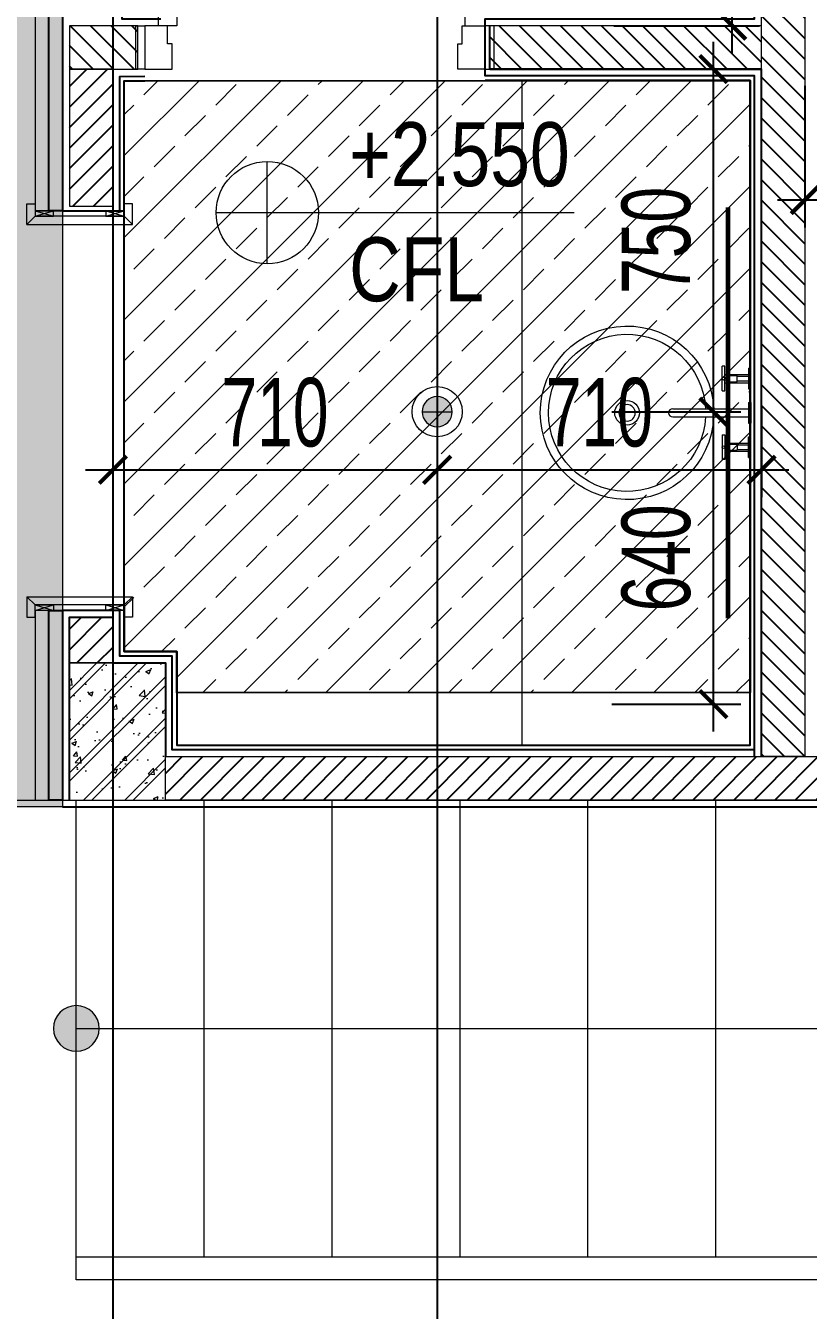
# Model space of a CAD drawing. Header units: millimetres. Extents: x -343543 to 400519, y -115663 to 104219.
# Drawn here: x -237160 to -235447, y 4883 to 7695 of the extents above; entities that cross this region are included whole.
import ezdxf
from ezdxf.enums import TextEntityAlignment as Align
from ezdxf.xclip import XClip

# ---------------------------------------------------------------- set-up
doc = ezdxf.new("R2010")
doc.units = ezdxf.units.MM
doc.header["$XCLIPFRAME"] = 0
for name, pattern in [("$0$02'TUONG Xay$0$HIDDEN", [0.375, 0.25, -0.125]), ('XREF MAT BANG TUONG XAY$0$01.Xref _MB T1$0$HIDDEN', [9.524999999999999, 6.35, -3.175]), ('XREF MAT BANG TUONG XAY$0$CENTER', [50.800000000000004, 31.75, -6.35, 6.35, -6.35])]:
    doc.linetypes.add(name, pattern=pattern)
doc.layers.get('0').update_dxf_attribs({"color": 231, "lineweight": 0})
doc.layers.get('DefPoints').update_dxf_attribs({"color": 191})
for name, color, linetype, lineweight in [('A-CLNG', 157, 'Continuous', 25), ('A-FLOR-PRTN', 161, 'Continuous', 9), ('A-OPEN', 20, 'Continuous', 9), ('A-PATT', 252, 'Continuous', 9), ('A-SYMBOLS', 10, 'Continuous', 13), ('fix lighting', 2, 'Continuous', 5), ('SME-E-LTG-DIM', 55, 'Continuous', 18), ('XREF MAT BANG TUONG XAY$0$$0$A-WALL-INT', 8, 'Continuous', 9), ('XREF MAT BANG TUONG XAY$0$01.Xref _MB T1$0$A-DOOR', 8, 'Continuous', 9), ('XREF MAT BANG TUONG XAY$0$01.Xref _MB T1$0$A-FNSH', 8, 'Continuous', 9), ('XREF MAT BANG TUONG XAY$0$01.Xref _MB T1$0$A-FURN', 8, 'Continuous', 5), ('XREF MAT BANG TUONG XAY$0$01.Xref _MB T1$0$A-HIDD-LO', 8, 'XREF MAT BANG TUONG XAY$0$01.Xref _MB T1$0$HIDDEN', 9), ('XREF MAT BANG TUONG XAY$0$01.Xref _MB T1$0$A-LITE', 8, 'Continuous', 9), ('XREF MAT BANG TUONG XAY$0$01.Xref _MB T1$0$A-PATT', 8, 'Continuous', 9), ('XREF MAT BANG TUONG XAY$0$A-GRID', 8, 'XREF MAT BANG TUONG XAY$0$CENTER', 15), ('XREF MAT BANG TUONG XAY$0$A-WALL-INT', 8, 'Continuous', 9), ('XREF MAT BANG TUONG XAY$0$xref_IKIGAI_Cot$0$A-FNSH', 8, 'Continuous', 9), ('XREF MAT BANG TUONG XAY$0$xref_IKIGAI_Cot$0$A-PATT', 8, 'Continuous', 5)]:
    doc.layers.add(name, color=color, linetype=linetype, lineweight=lineweight)
doc.layers.add('fix lightting red', color=1, linetype='Continuous', lineweight=5, true_color=0xff0000)
for name, color, linetype in [('XREF MAT BANG TUONG XAY$0$A-FNSH', 8, 'Continuous'), ('XREF MAT BANG TUONG XAY$0$A-FURN', 8, 'Continuous'), ('XREF MAT BANG TUONG XAY$0$A-PATT', 8, 'Continuous')]:
    doc.layers.add(name, color=color, linetype=linetype)
doc.styles.add('SM-DIMTEXT', font='SME.shx', dxfattribs={"width": 0.7})
doc.styles.add('VTK _ Arial_2.5 mm', font='arial.ttf', dxfattribs={"width": 0.8, "height": 2.5})
doc.dimstyles.new('SDIM-100', dxfattribs={"dimscale": 100, "dimtxt": 2, "dimasz": 0.6, "dimexe": 0.6, "dimexo": 0.2, "dimgap": 0.5, "dimtad": 1, "dimdec": 0, "dimzin": 12, "dimtxsty": 'SM-DIMTEXT', "dimblk": 'ARCHTICK', "dimblk1": 'ARCHTICK', "dimblk2": 'ARCHTICK', "dimcen": 0.12, "dimdle": 0.6, "dimclrd": 7, "dimclre": 8, "dimadec": 0, "dimazin": 3, "dimtfac": 2, "dimtix": 1, "dimtmove": 1, "dimatfit": 3, "dimfxl": 1, "dimtzin": 0, "dimarcsym": 1})

# ---------------------------------------------------------------- blocks, each defined once
blk = doc.blocks.new('*U213')
at = {"layer": 'XREF MAT BANG TUONG XAY$0$A-PATT'}
h = blk.add_hatch(dxfattribs=at)
h.set_pattern_fill('ANSI31', color=8, scale=10)
h.set_pattern_definition([(45, (39151.79951596089, -11178.56439682681), (-22.45064030267288, 22.45064030267288), [])])
h.paths.add_polyline_path([(-38.69831128977239, 47.5), (3666.311566718832, 47.5), (3666.311566718832, -47.5), (-38.69831128977239, -47.5)])
at = {"layer": 'XREF MAT BANG TUONG XAY$0$A-WALL-INT', "color": 8}
blk.add_lwpolyline([(-38.69831128977239, 47.5), (3666.311566718832, 47.5), (3666.311566718832, -47.5), (-38.69831128977239, -47.5)], close=True, dxfattribs=at)
blk = doc.blocks.new('*U215')
at = {"layer": 'XREF MAT BANG TUONG XAY$0$A-PATT'}
h = blk.add_hatch(dxfattribs=at)
h.set_pattern_fill('ANSI31', color=8, scale=10)
h.set_pattern_definition([(45, (39556.78963795229, -11178.56439682681), (-22.45064030267288, 22.45064030267288), [])])
h.paths.add_polyline_path([(-38.69831128977239, 47.5), (4071.301688710229, 47.50000000000182), (4071.301688710229, -47.49999999999818), (-38.69831128977239, -47.5)])
at = {"layer": 'XREF MAT BANG TUONG XAY$0$A-WALL-INT', "color": 8}
blk.add_lwpolyline([(-38.69831128977239, 47.5), (4071.301688710229, 47.50000000000182), (4071.301688710229, -47.49999999999818), (-38.69831128977239, -47.5)], close=True, dxfattribs=at)
blk = doc.blocks.new('XREF MAT BANG TUONG XAY$0$00.xref_IKIGAI_Truc')
at = {"layer": 'XREF MAT BANG TUONG XAY$0$A-GRID', "color": 8, "ltscale": 20}
blk.add_lwpolyline([(-2907.525181142613, 6000), (42750.0013740146, 6000)], dxfattribs=at)
blk = doc.blocks.new('XREF MAT BANG TUONG XAY$0$01.Xref _MB T1$0$TB T1')
at = {"layer": 'XREF MAT BANG TUONG XAY$0$01.Xref _MB T1$0$A-PATT'}
h = blk.add_hatch(color=8, dxfattribs=at)
h.dxf.hatch_style = 1
edge = h.paths.add_edge_path()
edge.add_arc((-14.9903386402475, -500.0010975577952), 50, 0, 360)
at = {"layer": 'XREF MAT BANG TUONG XAY$0$01.Xref _MB T1$0$A-FURN', "color": 8}
for points in [[(-14.9903386402475, -1000.001097557795), (-14.9903386402475, -0.001097557795219473), (-4214.990338640248, -0.001097557795219473)], [(-1414.990338640248, -1000.001097557795), (-1414.990338640248, -0.001097557795219473)], [(-1134.990338640248, -1000.001097557795), (-1134.990338640248, -0.001097557795219473)], [(-854.9903386402475, -1000.001097557795), (-854.9903386402475, -0.001097557795219473)], [(-574.9903386402475, -1000.001097557795), (-574.9903386402475, -0.001097557795219473)], [(-294.9903386402475, -1000.001097557795), (-294.9903386402475, -0.001097557795219473)], [(-1666.990332881145, -1050.001107841907), (-14.9903386402475, -1050.00110753552), (-14.9903386402475, -1000.001097557795), (-1694.990338640248, -1000.001097881332)]]:
    blk.add_lwpolyline(points, dxfattribs=at)
at = {"layer": 'XREF MAT BANG TUONG XAY$0$01.Xref _MB T1$0$A-LITE', "color": 8, "ltscale": 20}
blk.add_lwpolyline([(-14.9903386402475, -500.0010975577952), (-1974.990338640248, -500.0010975577952)], dxfattribs=at)
at = {"layer": 'XREF MAT BANG TUONG XAY$0$01.Xref _MB T1$0$A-PATT', "color": 8, "ltscale": 500}
blk.add_circle((-14.9903386402475, -500.0010975577952), 50, dxfattribs=at)
blk = doc.blocks.new('XREF MAT BANG TUONG XAY$0$xref_IKIGAI_Cot')
at = {"layer": 'XREF MAT BANG TUONG XAY$0$xref_IKIGAI_Cot$0$A-PATT'}
h = blk.add_hatch(dxfattribs=at)
h.set_pattern_fill('BT-01', color=8, scale=15, pattern_type=2)
h.set_pattern_definition([(49.99999999999999, (25780.00130323332, 6080.000554154395), (107.589027390113, -9.412820247389266), [11.25, -123.75]), (355, (25780.00130323332, 6080.000554154395), (-20.81270004195, 112.8288200550018), [9, -99]), (100.4514, (25788.96705523332, 6079.216153154394), (86.77640725710323, 103.415931309143), [9.5610285, -105.1713168]), (46.18420000000001, (25780.00130323332, 6110.000554154395), (160.0861572938467, -24.82785214935271), [16.875, -185.625]), (96.6356, (25793.34181498332, 6107.931558104395), (140.1994058323055, 146.1176806350663), [14.3415432, -157.75695]), (351.1842, (25780.00130323332, 6110.000554154395), (140.1992917700441, 146.1177901387987), [13.5, -148.5]), (21, (25795.00130323332, 6102.500554154395), (89.53605781776925, -60.39283359980082), [11.25, -123.75]), (326.0000000000001, (25795.00130323332, 6102.500554154395), (36.49729978823726, 108.772506757028), [9, -99]), (71.4514, (25802.46263818332, 6097.467813254395), (126.0333942872235, 48.37957450649286), [9.5610285, -105.1713168]), (37.50000000000001, (25780.00130323332, 6080.000554154395), (1.8239782975936, 49.93407807469672), [0, -97.8, 0, -100.5, 0, -99.375]), (7.499999999999999, (25780.00130323332, 6080.000554154395), (39.46043061632229, 59.16175678235403), [0, -57.3, 0, -95.55, 0, -37.875]), (327.5, (25746.55130323332, 6080.000554154395), (80.07336542586135, -3.383230760156963), [0, -37.5, 0, -117, 0, -155.25]), (317.5, (25731.55130323332, 6080.000554154395), (87.47792540135794, 15.01574734984766), [0, -48.75, 0, -77.69999999999999, 0, -110.25]), (45, (25780.00130323332, 6080.000554154395), (-45.07805730064241, 45.07805730064241), []), (45, (25780.00130323332, 6098.375554154395), (-45.07805730064241, 45.07805730064241), [])])
h.paths.add_polyline_path([(25790.00130323332, 6000.000554154394), (26000.00130323332, 6000.000554154395), (26000.00130323332, 6300.000554154394), (25790.00130323332, 6300.000554154394)])
at = {"layer": 'XREF MAT BANG TUONG XAY$0$A-GRID', "color": 8, "ltscale": 20}
blk.add_lwpolyline([(-2907.525181142613, 6000), (42750.0013740146, 6000)], dxfattribs=at)
at = {"layer": 'XREF MAT BANG TUONG XAY$0$xref_IKIGAI_Cot$0$A-FNSH', "color": 8}
blk.add_lwpolyline([(25790.00130323332, 6000.000554154394), (26000.00130323332, 6000.000554154395), (26000.00130323332, 6300.000554154394), (25790.00130323332, 6300.000554154394)], close=True, dxfattribs=at)
blk = doc.blocks.new('*U273')
at = {"layer": 'XREF MAT BANG TUONG XAY$0$A-PATT'}
h = blk.add_hatch(dxfattribs=at)
h.set_pattern_fill('ANSI31', color=8, scale=10)
h.set_pattern_definition([(45, (35546.78963795229, -11178.56439682681), (-22.45064030267288, 22.45064030267288), [])])
h.paths.add_polyline_path([(-38.69831128977239, 47.5), (61.30168871022761, 47.50000000000364), (61.30168871022761, -47.49999999999636), (-38.69831128977239, -47.5)])
at = {"layer": 'XREF MAT BANG TUONG XAY$0$A-WALL-INT', "color": 8}
blk.add_lwpolyline([(-38.69831128977239, 47.5), (61.30168871022761, 47.50000000000364), (61.30168871022761, -47.49999999999636), (-38.69831128977239, -47.5)], close=True, dxfattribs=at)
blk = doc.blocks.new('*U284')
at = {"layer": 'XREF MAT BANG TUONG XAY$0$A-PATT'}
h = blk.add_hatch(dxfattribs=at)
h.set_pattern_fill('ANSI31', color=8, scale=10)
h.set_pattern_definition([(45, (35596.78963795229, -11178.56439682681), (-22.45064030267288, 22.45064030267288), [])])
h.paths.add_polyline_path([(-38.69831128977239, 47.5), (111.3016887102276, 47.50000000000364), (111.3016887102276, -47.49999999999636), (-38.69831128977239, -47.5)])
at = {"layer": 'XREF MAT BANG TUONG XAY$0$A-WALL-INT', "color": 8}
blk.add_lwpolyline([(-38.69831128977239, 47.5), (111.3016887102276, 47.50000000000364), (111.3016887102276, -47.49999999999636), (-38.69831128977239, -47.5)], close=True, dxfattribs=at)
blk = doc.blocks.new('*U266')
at = {"layer": 'XREF MAT BANG TUONG XAY$0$A-PATT'}
h = blk.add_hatch(dxfattribs=at)
h.set_pattern_fill('ANSI31', color=8, scale=10)
h.set_pattern_definition([(45, (36041.78942562749, -11178.56439682681), (-22.45064030267288, 22.45064030267288), [])])
h.paths.add_polyline_path([(-38.69831128977239, 47.5), (556.3014763854262, 47.50000000000364), (556.3014763854262, -47.49999999999636), (-38.69831128977239, -47.5)])
at = {"layer": 'XREF MAT BANG TUONG XAY$0$A-WALL-INT', "color": 8}
blk.add_lwpolyline([(-38.69831128977239, 47.5), (556.3014763854262, 47.50000000000364), (556.3014763854262, -47.49999999999636), (-38.69831128977239, -47.5)], close=True, dxfattribs=at)
blk = doc.blocks.new('*U267')
at = {"color": 8}
blk.add_line((70.00000000000045, 99.99999999999963), (70.00000000000531, 545.0000735836946), dxfattribs=at)
for points in [[(50, -2.423323916802841e-13), (50.000000000006, 645.0000735836946), (90.000000000006, 645.0000735836946), (90, -4.333561340814704e-13)], [(50.00000000000045, 99.99999999999973), (90.00000000000045, 99.99999999999959), (90.00000000000531, 545.0000735836946), (50.00000000000531, 545.0000735836946)], [(19.99999999999955, -94.99998551682388), (79.99999999999932, -94.99998551682414), (79.99999999999977, -40.00000000000042), (69.99999999999977, -40.00000000000036), (70, -3.591605449536798e-13), (20, -1.026172985581946e-13)], [(765.0000735836945, -94.99998551682991), (705.0000735836945, -94.99998551682962), (705.0000735836948, -40.00000000000576), (715.0000735836948, -40.00000000000581), (715.000073583695, -5.85290657325825e-12), (765.000073583695, -6.081028110223332e-12)]]:
    blk.add_lwpolyline(points, close=True, dxfattribs=at)
at = {"layer": 'XREF MAT BANG TUONG XAY$0$01.Xref _MB T1$0$A-FNSH', "color": 8}
for points in [[(19.99999999999955, -94.99998551682388), (-4.547473508864641e-13, -94.99998551682377), (0, 0), (20, -1.026172985581946e-13)], [(765.0000735836945, -94.99998551682991), (785.0000735836945, -94.99998551682995), (785.000073583695, -6.155223699351123e-12), (765.000073583695, -6.081028110223332e-12)]]:
    blk.add_lwpolyline(points, close=True, dxfattribs=at)
at = {"layer": 'XREF MAT BANG TUONG XAY$0$01.Xref _MB T1$0$A-HIDD-LO', "color": 8, "ltscale": 0.3}
blk.add_arc((38.62500183959248, -1.770054965342145e-13), 682.9167341183875, 359.9999999999996, 90, dxfattribs=at)
blk = doc.blocks.new('XREF MAT BANG TUONG XAY$0$01.Xref _MB T1$0$YLD.Studio-01-146')
at = {"color": 8}
for p, q in [((-56.70000002346205, 101.9999999552892), (-63.00000002606976, 101.9999999552892)), ((-63.00000002606976, 48.00000004469621), (-63.00000002606976, 101.9999999552892)), ((-56.70000002346205, 48.00000004469621), (-56.70000002346205, 101.9999999552892)), ((-5.400000002344314, 97.49999996273982), (-5.400000002286106, 52.50000003736204)), ((-5.400000002344314, 97.49999996273982), (7.275957614183426e-12, 97.49999996273982)), ((-56.70000002346205, 83.99999998520798), (-5.400000002344314, 83.99999998520798)), ((-56.70000002340385, 77.69999999552238), (-47.70000001973676, 77.69999999552238)), ((-56.70000002340385, 72.30000000446307), (-47.70000001973676, 72.30000000446307)), ((-56.70000002346205, 66.00000001489389), (-5.400000002286106, 66.0000000150103)), ((-47.70000001973676, 81.74999998881685), (-29.70000001228618, 81.74999998881685)), ((-47.70000001973676, 68.2500000111686), (-47.70000001973676, 81.74999998881685)), ((-47.70000001973676, 68.2500000111686), (-29.70000001228618, 68.2500000111686)), ((-29.70000001228618, 68.2500000111686), (-29.70000001228618, 81.74999998881685)), ((-29.70000001222797, 79.94999999179709), (-5.400000002344314, 79.94999999179709)), ((-29.70000001222797, 70.05000000818836), (-5.400000002344314, 70.05000000818836)), ((-63.00000002606976, 48.00000004469621), (-56.70000002346205, 48.00000004469621)), ((-5.400000002286106, 52.50000003736204), (-5.093170329928398e-11, 52.50000003736204)), ((-170.9999999963256, 8.86475136566878), (-5.400000002140587, 8.86475136566878)), ((-5.400000002227898, 22.36475134331704), (7.275957614183426e-12, 22.36475134331704)), ((-5.400000002227898, -22.36475134333159), (-5.400000002227898, 22.36475134331704)), ((7.275957614183426e-12, -22.36475134333159), (7.275957614183426e-12, 22.36475134331704)), ((-170.9999999963256, -9.135248604528897), (-5.400000002227898, -9.135248604528897)), ((-5.400000002227898, -22.36475134333159), (7.275957614183426e-12, -22.36475134333159)), ((-63.00000002606976, -48.00000004471076), (-56.70000002346205, -48.00000004471076)), ((-63.00000002606976, -48.00000004471076), (-63.00000002606976, -101.9999999553038)), ((-56.70000002346205, -48.00000004471076), (-56.70000002346205, -101.9999999553038)), ((-5.400000002286106, -52.50000003726018), (-5.093170329928398e-11, -52.50000003726018)), ((-5.400000002344314, -97.49999996275437), (-5.400000002286106, -52.50000003726018)), ((-56.70000002346205, -66.00000001490844), (-5.400000002286106, -66.00000001490844)), ((-56.70000002340385, -72.30000000447762), (-47.70000001973676, -72.30000000447762)), ((-56.70000002340385, -77.69999999553693), (-47.70000001973676, -77.69999999553693)), ((-56.70000002346205, -83.99999998510611), (-5.400000002344314, -83.99999998510611)), ((-47.70000001973676, -68.25000001118315), (-47.70000001973676, -81.7499999888314)), ((-47.70000001973676, -68.25000001118315), (-29.70000001228618, -68.25000001118315)), ((-47.70000001973676, -81.7499999888314), (-29.70000001228618, -81.7499999888314)), ((-29.70000001228618, -68.25000001118315), (-29.70000001228618, -81.7499999888314)), ((-29.70000001222797, -70.05000000820291), (-5.400000002344314, -70.05000000820291)), ((-29.70000001222797, -79.94999999181164), (-5.400000002344314, -79.94999999181164)), ((-56.70000002346205, -101.9999999553038), (-63.00000002606976, -101.9999999553038)), ((-5.400000002344314, -97.49999996275437), (7.275957614183426e-12, -97.49999996275437))]:
    blk.add_line(p, q, dxfattribs=at)
blk.add_circle((-271.0000032854041, -1.236912794411182e-10), 17.99999997522186, dxfattribs=at)
for radius, start, end in [(190, 2.674196286019254, 357.244141776467), (172, 2.954290522762595, 356.9554791726275)]:
    blk.add_arc((-271.0000032854041, -1.236912794411182e-10), radius, start, end, dxfattribs=at)
at = {"color": 8, "extrusion": (0, 0, -0.9999999999999998)}
for centre in [(-59.8500000247659, 74.99999999999272), (-59.8500000247659, -75.00000000000728)]:
    blk.add_ellipse(centre, major_axis=(-2.227386359396364, 2.227386359396364), ratio=0.9999999999995305, start_param=3.926990816987476, end_param=10.21017612416706, dxfattribs=at)
at = {"color": 8, "extrusion": (0, 0, -0.9999999999999999)}
blk.add_ellipse((-271.0000032854041, -1.236912794411182e-10), major_axis=(-26.99999405502349, 0.01793410702099663), ratio=0.9999999979303924, start_param=4.711724754151533, end_param=10.99491006133112, dxfattribs=at)
at = {"color": 8, "extrusion": (0, 0, -1)}
blk.add_ellipse((-170.9999999962674, -0.1352486194300582), major_axis=(-8.999989287765436, 0.01388838231808469), ratio=0.9999999979303846, start_param=4.710845826185166, end_param=7.852438479774959, dxfattribs=at)
blk = doc.blocks.new('*U278')
at = {"layer": 'XREF MAT BANG TUONG XAY$0$A-PATT'}
h = blk.add_hatch(dxfattribs=at)
h.set_pattern_fill('ANSI31', color=8, scale=10)
h.set_pattern_definition([(45, (35746.78963795229, -11178.56439682681), (-22.45064030267288, 22.45064030267288), [])])
h.paths.add_polyline_path([(-38.69831128977239, 47.5), (261.3016887102294, 47.50000000000364), (261.3016887102294, -47.49999999999636), (-38.69831128977239, -47.5)])
at = {"layer": 'XREF MAT BANG TUONG XAY$0$A-WALL-INT', "color": 8}
blk.add_lwpolyline([(-38.69831128977239, 47.5), (261.3016887102294, 47.50000000000364), (261.3016887102294, -47.49999999999636), (-38.69831128977239, -47.5)], close=True, dxfattribs=at)
blk = doc.blocks.new('01.Xref _MB T1')
at = {"layer": 'XREF MAT BANG TUONG XAY$0$$0$A-WALL-INT', "color": 8}
for points in [[(25714.98621487342, 7289.998532647451), (25744.98621487342, 7289.99853264099), (25744.99835279652, 9465.007840795228), (25714.99835279652, 9465.007840801685)], [(25696.99479793053, 7304.99853264422), (25714.99479793053, 7304.99853264422), (25714.99479793053, 7277.99853264422), (25696.99479793053, 7259.99853264422)], [(25714.99479793738, 7289.99853264422), (25714.99479793738, 7277.99853264422), (25754.99479793738, 7277.99853264422), (25754.99479793738, 7289.99853264422)], [(25869.99202863177, 7289.999999512449), (25869.99202863177, 7277.999999512449), (25909.99202863177, 7277.999999512449), (25909.99202863177, 7289.999999512449)], [(25927.99202863177, 7304.999999512449), (25909.99202863177, 7304.999999512449), (25909.99202863177, 7277.999999512449), (25927.99202863177, 7259.999999512449)], [(25714.99479793052, 7277.99853264422), (25696.99479793053, 7259.99853264422), (25927.99202863177, 7259.999999512449), (25909.99202863177, 7277.999999512449)], [(25714.99479793052, 6427.00201027163), (25696.99479793053, 6445.00201027163), (25927.99202863177, 6445.000543403401), (25909.99202863177, 6427.000543403401)], [(25696.99479793053, 6400.00201027163), (25714.99479793053, 6400.00201027163), (25714.99479793053, 6427.00201027163), (25696.99479793053, 6445.00201027163)], [(25927.99202863177, 6400.000543403401), (25909.99202863177, 6400.000543403401), (25909.99202863177, 6427.000543403401), (25927.99202863177, 6445.000543403401)], [(25714.986204219, 5999.999724032506), (25744.986204219, 5999.999724026045), (25744.99537258842, 6415.002010268401), (25714.99537258842, 6415.002010274859)], [(25714.99479793738, 6415.00201027163), (25714.99479793738, 6427.00201027163), (25754.99479793738, 6427.00201027163), (25754.99479793738, 6415.00201027163)], [(25869.99202863177, 6415.000543403401), (25869.99202863177, 6427.000543403401), (25909.99202863177, 6427.000543403401), (25909.99202863177, 6415.000543403401)]]:
    blk.add_lwpolyline(points, close=True, dxfattribs=at)
for points in [[(25714.99479793738, 7289.99853264422), (25754.99479793738, 7277.99853264422)], [(25714.99479793738, 7277.998532651074), (25754.99479793738, 7289.998532635067)], [(25869.99202863177, 7289.999999512449), (25909.99202863177, 7277.999999512449)], [(25869.99202863177, 7277.999999519303), (25909.99202863177, 7289.999999503296)], [(25714.99479793738, 6415.00201027163), (25754.99479793738, 6427.00201027163)], [(25714.99479793738, 6427.002010264776), (25754.99479793738, 6415.002010280783)], [(25869.99202863177, 6415.000543403401), (25909.99202863177, 6427.000543403401)], [(25869.99202863177, 6427.000543396547), (25909.99202863177, 6415.000543412554)]]:
    blk.add_lwpolyline(points, dxfattribs=at)
at = {"layer": 'XREF MAT BANG TUONG XAY$0$01.Xref _MB T1$0$A-FURN', "color": 8}
blk.add_lwpolyline([(27280.000933838, 6120.000854589725), (27280.00077586703, 7574.999789071149), (26780.00077606377, 7574.999845492774), (26780.00093403474, 6120.000911011346)], close=True, dxfattribs=at)
at = {"layer": 'XREF MAT BANG TUONG XAY$0$A-FNSH', "color": 8}
for points in [[(27415.00129886714, 10215.00000002682), (27290.0013034807, 10214.99999999657), (27290.00130322033, 9620.000606066695), (25899.99203006045, 9620.000606066698), (25899.99203006045, 10214.99999999539), (25774.99203006045, 10214.99999999539), (25774.99203006045, 9620.000598157607), (25214.99202094432, 9620.000591583483), (25214.99210312063, 9495.000599492574), (25774.99203006046, 9495.000606066696), (25774.99203006045, 7289.999999512449), (25899.99203006045, 7289.999999512449), (25899.99203006044, 7584.120662248974), (25954.99208138513, 7584.657590692059)], [(25775.01057707986, 5984.999989252437), (31040.01068666502, 5984.999988048356), (31040.01068666501, 5884.999987105228), (31380.00129912412, 5884.999987188643), (31380.00130034605, 1284.999989197549), (31620.01069303974, 1284.999989252436), (31620.00977924834, 2985.000304539011), (40015.01090758531, 2984.99996028257), (40015.00112589871, 4414.999982515328), (37635.00082524648, 4415.000015141835), (37635.00082353304, 4290.009599311321), (39890.01080962418, 4290.009490519547), (39890.01081000708, 3414.999971610228), (39685.00142307776, 3414.999971651798), (39685.00119733835, 3109.999980802448), (36065.02005204491, 3109.999980802448), (36065.02142609532, 9974.999761473204), (39585.00145825247, 9974.99999909619), (39585.00145825248, 9785.00020688083), (39890.01087703292, 9785.000206856816), (39890.0101318732, 5504.999887541038)], [(25909.99203006044, 6425.000543459391), (25909.99203006044, 6325.000543403403), (26024.99092483155, 6325.000543403403), (26024.99998784288, 6120.002035128975), (27280.00129505455, 6120.000573097041), (27280.00059492957, 7574.999983027286), (26699.99209914452, 7574.999598492223)], [(25909.99203006045, 7279.999999512449), (25909.99203006044, 7574.217809007449), (25954.99208138513, 7574.657114188345)], [(27290.00130168438, 6110.000561447381), (26015.00042993392, 6110.002046778098), (26014.99136692311, 6315.000543403403), (25899.99203006044, 6315.000543403403), (25899.99203006044, 6415.000543403399), (25774.99202997646, 6415.000543403406), (25774.99203227212, 5999.999989165019)]]:
    blk.add_lwpolyline(points, dxfattribs=at)
at = {"layer": 'XREF MAT BANG TUONG XAY$0$A-FURN', "color": 8}
for points in [[(25744.9920428686, 7289.999999512449), (25744.99202940837, 9495.000606066696), (25774.99202946632, 9495.000606066696), (25774.99204292654, 7289.999999512449)], [(25744.99203221417, 5999.999989165019), (25744.99202991851, 6415.000543403406), (25774.99202997646, 6415.000543403406), (25774.99203227212, 5999.999989165019)]]:
    blk.add_lwpolyline(points, close=True, dxfattribs=at)
for points in [[(27289.99181773564, 6095.000544123041), (27289.99181773565, 7584.999989651287), (26699.9920925147, 7584.999598492221), (26699.9920925147, 7709.99960177928), (27289.99181773564, 7709.999989651295), (27289.99181773564, 9495.000606066695), (25900.0259440254, 9495.000606066698), (25904.95819260678, 7709.999996360979), (25989.99197076506, 7709.999978455147)], [(27304.99181773564, 6095.000544123041), (27304.99181773565, 7599.999999512449), (26709.9920925147, 7599.999608353382), (26709.9920925147, 7694.999999512453)], [(26709.99203006045, 7599.999999512453), (27304.99181773564, 7598.974942111261)], [(25789.99203227212, 5999.999989249007), (25789.99203006044, 6400.000543403405), (25884.99203006044, 6400.000543403401), (25884.99203006044, 6300.000543403403), (25999.99203006044, 6300.000543403403), (26000.00109313769, 6095.000544123041)]]:
    blk.add_lwpolyline(points, dxfattribs=at)
at = {"color": 8}
blk.add_blockref('XREF MAT BANG TUONG XAY$0$00.xref_IKIGAI_Truc', (0.000109863918623887, 0), dxfattribs=at)
ref = blk.add_blockref('XREF MAT BANG TUONG XAY$0$xref_IKIGAI_Cot', (-0.009273172880057245, -1.075099498848431e-05), dxfattribs=at)
XClip(ref).set_block_clipping_path([(-1610.3425959282936, -2225.6693134198044), (41829.12952086335, 21555.881957526355)])
at = {"color": 8, "xscale": -1}
blk.add_blockref('XREF MAT BANG TUONG XAY$0$01.Xref _MB T1$0$TB T1', (25790.00109313769, 6000.000543403401), dxfattribs=at)
at = {"layer": 'XREF MAT BANG TUONG XAY$0$01.Xref _MB T1$0$A-DOOR', "color": 8, "extrusion": (2.819433481905695e-13, 1.423519046342822e-14, -1), "xscale": -1, "zscale": -1, "rotation": 359.9999623331527}
blk.add_blockref('*U267', (-25934.99201893115, 7694.999971881043, 7.421738275515988e-09), dxfattribs=at)
at = {"layer": 'XREF MAT BANG TUONG XAY$0$01.Xref _MB T1$0$A-FURN', "color": 8, "xscale": -1, "rotation": 180}
blk.add_blockref('XREF MAT BANG TUONG XAY$0$01.Xref _MB T1$0$YLD.Studio-01-146', (27281.72664096861, 6847.500344069515), dxfattribs=at)
at = {"layer": 'XREF MAT BANG TUONG XAY$0$A-FURN', "color": 8}
for name, p, rotation in [('*U215', (27352.49181773564, 6133.698310097574), 90.00000000000001), ('*U213', (29666.31265985652, 6047.500544123041), 180)]:
    blk.add_blockref(name, p, dxfattribs=dict(at, rotation=rotation))
at = {"layer": 'XREF MAT BANG TUONG XAY$0$A-FURN', "color": 8, "xscale": -1}
for name, p, rotation in [('*U284', (25828.69034135022, 7647.499999512453), 180), ('*U266', (26748.69034135022, 7647.499999512453), 180), ('*U278', (25837.49203006045, 7338.698310802221), 270), ('*U273', (25837.49203006044, 6338.698854693173), 270)]:
    blk.add_blockref(name, p, dxfattribs=dict(at, rotation=rotation))
blk = doc.blocks.new('DenSanTuongT1Ikigai')
at = {"layer": 'fix lightting red', "color": 1, "linetype": "$0$02'TUONG Xay$0$HIDDEN", "ltscale": 500, "true_color": 0xff0000, "const_width": 10}
blk.add_lwpolyline([(27231.7265311047, 7297.500354820516), (27231.7265311047, 6397.500354820516)], dxfattribs=at)
blk = doc.blocks.new('_ArchTick')
at = {"color": 0, "linetype": 'ByBlock', "const_width": 0.15}
blk.add_lwpolyline([(-0.5, -0.5), (0.5, 0.5)], dxfattribs=at)
blk = doc.blocks.new('*D1190')
at = {"layer": 'DefPoints', "color": 0, "transparency": 16777216}
for p in [(-235896.6596287546, 6849.999888484128), (-235654.2908682335, 6849.999888484128), (-235896.6596287546, 6209.999888484126)]:
    blk.add_point(p, dxfattribs=at)
at = {"layer": 'SME-E-LTG-DIM', "color": 7, "lineweight": -2, "transparency": 16777216}
blk.add_line((-235654.2908682335, 6149.999888484126), (-235654.2908682335, 6909.999888484128), dxfattribs=at)
at = {"layer": 'SME-E-LTG-DIM', "color": 8, "lineweight": -2, "transparency": 16777216}
for p, q in [((-235876.6596287546, 6849.999888484128), (-235594.2908682335, 6849.999888484128)), ((-235876.6596287546, 6209.999888484126), (-235594.2908682335, 6209.999888484126))]:
    blk.add_line(p, q, dxfattribs=at)
at = {"layer": 'SME-E-LTG-DIM', "color": 7, "lineweight": -2, "transparency": 16777216, "xscale": 60, "yscale": 60, "zscale": 60}
for p, rotation in [((-235654.2908682335, 6849.999888484128), 90), ((-235654.2908682335, 6209.999888484126), 270)]:
    blk.add_blockref('_ArchTick', p, dxfattribs=dict(at, rotation=rotation))
at = {"layer": 'SME-E-LTG-DIM', "color": 0, "transparency": 16777216, "insert": (-235779.2908682334, 6529.999888484193), "char_height": 150, "attachment_point": 5, "rotation": 90, "style": 'SM-DIMTEXT'}
blk.add_mtext('640', dxfattribs=at)
blk = doc.blocks.new('*D1191')
at = {"layer": 'DefPoints', "color": 0, "transparency": 16777216}
for p in [(-235896.6596287546, 7600.000491680565), (-235654.2908682335, 7600.000491680565), (-235896.6596287546, 6849.999888484128)]:
    blk.add_point(p, dxfattribs=at)
at = {"layer": 'SME-E-LTG-DIM', "color": 7, "lineweight": -2, "transparency": 16777216}
blk.add_line((-235654.2908682335, 6789.999888484128), (-235654.2908682335, 7660.000491680565), dxfattribs=at)
at = {"layer": 'SME-E-LTG-DIM', "color": 8, "lineweight": -2, "transparency": 16777216}
for p, q in [((-235876.6596287546, 7600.000491680565), (-235594.2908682335, 7600.000491680565)), ((-235876.6596287546, 6849.999888484128), (-235594.2908682335, 6849.999888484128))]:
    blk.add_line(p, q, dxfattribs=at)
at = {"layer": 'SME-E-LTG-DIM', "color": 7, "lineweight": -2, "transparency": 16777216, "xscale": 60, "yscale": 60, "zscale": 60}
for p, rotation in [((-235654.2908682335, 7600.000491680565), 90), ((-235654.2908682335, 6849.999888484128), 270)]:
    blk.add_blockref('_ArchTick', p, dxfattribs=dict(at, rotation=rotation))
at = {"layer": 'SME-E-LTG-DIM', "color": 0, "transparency": 16777216, "insert": (-235779.2908682334, 7225.000190082412), "char_height": 150, "attachment_point": 5, "rotation": 90, "style": 'SM-DIMTEXT'}
blk.add_mtext('750', dxfattribs=at)
blk = doc.blocks.new('*D1192')
at = {"layer": 'DefPoints', "color": 0, "transparency": 16777216}
for p in [(-236969.0326717107, 7299.999988761483), (-236259.0283892761, 6847.500170333138), (-236259.0283892761, 6722.929531386257)]:
    blk.add_point(p, dxfattribs=at)
at = {"layer": 'SME-E-LTG-DIM', "color": 8, "lineweight": -2, "transparency": 16777216}
for p, q in [((-236969.0326717107, 7279.999988761483), (-236969.0326717107, 6662.929531386257)), ((-236259.0283892761, 6827.500170333138), (-236259.0283892761, 6662.929531386257))]:
    blk.add_line(p, q, dxfattribs=at)
at = {"layer": 'SME-E-LTG-DIM', "color": 7, "lineweight": -2, "transparency": 16777216}
blk.add_line((-237029.0326717107, 6722.929531386257), (-236199.0283892761, 6722.929531386257), dxfattribs=at)
at = {"layer": 'SME-E-LTG-DIM', "color": 7, "lineweight": -2, "transparency": 16777216, "xscale": 60, "yscale": 60, "zscale": 60, "rotation": 180}
blk.add_blockref('_ArchTick', (-236969.0326717107, 6722.929531386257), dxfattribs=at)
at = {"layer": 'SME-E-LTG-DIM', "color": 7, "lineweight": -2, "transparency": 16777216, "xscale": 60, "yscale": 60, "zscale": 60}
blk.add_blockref('_ArchTick', (-236259.0283892761, 6722.929531386257), dxfattribs=at)
at = {"layer": 'SME-E-LTG-DIM', "color": 0, "transparency": 16777216, "insert": (-236614.0305304934, 6847.929531386257), "char_height": 150, "attachment_point": 5, "style": 'SM-DIMTEXT'}
blk.add_mtext('710', dxfattribs=at)
blk = doc.blocks.new('*D1193')
at = {"layer": 'DefPoints', "color": 0, "transparency": 16777216}
for p in [(-235549.0328840356, 6879.849671714259), (-236259.0283892761, 6847.500170333138), (-235549.0328840356, 6722.929531386257)]:
    blk.add_point(p, dxfattribs=at)
at = {"layer": 'SME-E-LTG-DIM', "color": 8, "lineweight": -2, "transparency": 16777216}
for p, q in [((-235549.0328840356, 6859.849671714259), (-235549.0328840356, 6662.929531386257)), ((-236259.0283892761, 6827.500170333138), (-236259.0283892761, 6662.929531386257))]:
    blk.add_line(p, q, dxfattribs=at)
at = {"layer": 'SME-E-LTG-DIM', "color": 7, "lineweight": -2, "transparency": 16777216}
blk.add_line((-236319.0283892761, 6722.929531386257), (-235489.0328840356, 6722.929531386257), dxfattribs=at)
at = {"layer": 'SME-E-LTG-DIM', "color": 7, "lineweight": -2, "transparency": 16777216, "xscale": 60, "yscale": 60, "zscale": 60, "rotation": 180}
blk.add_blockref('_ArchTick', (-236259.0283892761, 6722.929531386257), dxfattribs=at)
at = {"layer": 'SME-E-LTG-DIM', "color": 7, "lineweight": -2, "transparency": 16777216, "xscale": 60, "yscale": 60, "zscale": 60}
blk.add_blockref('_ArchTick', (-235549.0328840356, 6722.929531386257), dxfattribs=at)
at = {"layer": 'SME-E-LTG-DIM', "color": 0, "transparency": 16777216, "insert": (-235904.0306366558, 6847.929531386257), "char_height": 150, "attachment_point": 5, "style": 'SM-DIMTEXT'}
blk.add_mtext('710', dxfattribs=at)
blk = doc.blocks.new('*D1194')
at = {"layer": 'DefPoints', "color": 0, "transparency": 16777216}
for p in [(-235892.3123679514, 8304.99998876149), (-235613.1854799943, 8304.99998876149), (-235892.3123679514, 7694.99998876149)]:
    blk.add_point(p, dxfattribs=at)
at = {"layer": 'SME-E-LTG-DIM', "color": 7, "lineweight": -2, "transparency": 16777216}
blk.add_line((-235613.1854799943, 7634.99998876149), (-235613.1854799943, 8364.99998876149), dxfattribs=at)
at = {"layer": 'SME-E-LTG-DIM', "color": 8, "lineweight": -2, "transparency": 16777216}
for p, q in [((-235872.3123679514, 8304.99998876149), (-235553.1854799943, 8304.99998876149)), ((-235872.3123679514, 7694.99998876149), (-235553.1854799943, 7694.99998876149))]:
    blk.add_line(p, q, dxfattribs=at)
at = {"layer": 'SME-E-LTG-DIM', "color": 7, "lineweight": -2, "transparency": 16777216, "xscale": 60, "yscale": 60, "zscale": 60}
for p, rotation in [((-235613.1854799943, 8304.99998876149), 90), ((-235613.1854799943, 7694.99998876149), 270)]:
    blk.add_blockref('_ArchTick', p, dxfattribs=dict(at, rotation=rotation))
at = {"layer": 'SME-E-LTG-DIM', "color": 0, "transparency": 16777216, "insert": (-235738.1854799942, 7999.999988761556), "char_height": 150, "attachment_point": 5, "rotation": 90, "style": 'SM-DIMTEXT'}
blk.add_mtext('610', dxfattribs=at)
blk = doc.blocks.new('*D1244')
at = {"layer": 'DefPoints', "color": 0, "transparency": 16777216}
for p in [(-236969.0327701782, 11324.99997867022), (-236259.0187758639, 10758.15781658687), (-236259.0187758639, -2.150195996364346e-05)]:
    blk.add_point(p, dxfattribs=at)
at = {"layer": 'SME-E-LTG-DIM', "color": 8, "lineweight": -2, "transparency": 16777216}
for p, q in [((-236969.0327701782, 11304.99997867022), (-236969.0327701782, -60.00002150195905)), ((-236259.0187758639, 10738.15781658687), (-236259.0187758639, -60.00002150196087))]:
    blk.add_line(p, q, dxfattribs=at)
at = {"layer": 'SME-E-LTG-DIM', "color": 7, "lineweight": -2, "transparency": 16777216}
blk.add_line((-237029.0327701782, -2.150195996364346e-05), (-236199.0187758639, -2.150195996364346e-05), dxfattribs=at)
at = {"layer": 'SME-E-LTG-DIM', "color": 7, "lineweight": -2, "transparency": 16777216, "xscale": 60, "yscale": 60, "zscale": 60, "rotation": 180}
blk.add_blockref('_ArchTick', (-236969.0327701782, -2.150195996364346e-05), dxfattribs=at)
at = {"layer": 'SME-E-LTG-DIM', "color": 7, "lineweight": -2, "transparency": 16777216, "xscale": 60, "yscale": 60, "zscale": 60}
blk.add_blockref('_ArchTick', (-236259.0187758639, -2.150195996364346e-05), dxfattribs=at)
at = {"layer": 'SME-E-LTG-DIM', "color": 0, "transparency": 16777216, "insert": (-236614.025773021, 124.99997849804), "char_height": 150, "attachment_point": 5, "style": 'SM-DIMTEXT'}
blk.add_mtext('710', dxfattribs=at)
blk = doc.blocks.new('*D1255')
at = {"layer": 'DefPoints', "color": 0, "transparency": 16777216}
for p in [(-234399.0234086769, 7617.498344016696), (-235454.0328840356, 7583.528687175614), (-234399.0234086769, 7313.444419242111)]:
    blk.add_point(p, dxfattribs=at)
at = {"layer": 'SME-E-LTG-DIM', "color": 8, "lineweight": -2, "transparency": 16777216}
for p, q in [((-234399.0234086769, 7597.498344016696), (-234399.0234086769, 7253.444419242111)), ((-235454.0328840356, 7563.528687175614), (-235454.0328840356, 7253.444419242111))]:
    blk.add_line(p, q, dxfattribs=at)
at = {"layer": 'SME-E-LTG-DIM', "color": 7, "lineweight": -2, "transparency": 16777216}
blk.add_line((-235514.0328840356, 7313.444419242111), (-234339.0234086769, 7313.444419242111), dxfattribs=at)
at = {"layer": 'SME-E-LTG-DIM', "color": 7, "lineweight": -2, "transparency": 16777216, "xscale": 60, "yscale": 60, "zscale": 60, "rotation": 180}
blk.add_blockref('_ArchTick', (-235454.0328840356, 7313.444419242111), dxfattribs=at)
at = {"layer": 'SME-E-LTG-DIM', "color": 7, "lineweight": -2, "transparency": 16777216, "xscale": 60, "yscale": 60, "zscale": 60}
blk.add_blockref('_ArchTick', (-234399.0234086769, 7313.444419242111), dxfattribs=at)
at = {"layer": 'SME-E-LTG-DIM', "color": 0, "transparency": 16777216, "insert": (-234926.5281463562, 7438.444419242111), "char_height": 150, "attachment_point": 5, "style": 'SM-DIMTEXT'}
blk.add_mtext('1055', dxfattribs=at)
blk = doc.blocks.new('XR-TRAN_SANH$0$A$C896e62ca')
at = {"layer": 'A-PATT', "true_color": 0x848484}
h = blk.add_hatch(color=252, dxfattribs=at)
h.dxf.hatch_style = 1
edge = h.paths.add_edge_path()
edge.add_arc((0, 0), 33.00000000000004, 0, 360)
at = {"color": 0, "linetype": 'ByBlock'}
for p, q in [((0, 33), (0, -33)), ((33, 0), (-33, 0))]:
    blk.add_line(p, q, dxfattribs=at)
blk.add_circle((0, 0), 33.00000000000004, dxfattribs=at)
for start, end in [(90, 270), (270, 90)]:
    blk.add_arc((0, 0), 54.99999999999996, start, end, dxfattribs=at)
blk = doc.blocks.new('*U1475')
blk.add_line((-2, 0), (12, 0))
blk.add_lwpolyline([(0, -2.000000000349246), (6.123233995736766e-16, 2)])
at = {"layer": 'A-SYMBOLS'}
blk.add_circle((0, 0), 2, dxfattribs=at)
at = {"color": 7, "style": 'VTK _ Arial_2.5 mm', "width": 0.8, "flags": 4}
blk.add_attdef('FINISHFLOORLEVEL', text='', height=2.5, dxfattribs=at).set_placement((3.2, 3.532401091405184), align=Align.TOP_LEFT)
blk.add_attdef('NAMEOFLEVEL', (3.2, -3.467598908594816), '', height=2.5, dxfattribs=at)

msp = doc.modelspace()

# ---------------------------------------------------------------- block references
at = {"layer": 'A-SYMBOLS'}
msp.add_blockref('01.Xref _MB T1', (-262854.0247017712, 2.91038304567337e-11), dxfattribs=at)

# ---------------------------------------------------------------- next in the draw order: hatches: boundary and pattern name
at = {"layer": 'A-PATT'}
h = msp.add_hatch(dxfattribs=at)
h.set_pattern_fill('DOTS', color=256, scale=25)
h.set_pattern_definition([(0, (-262854.0247017712, -1.07509663394012e-05), (19.84375, 39.6875), [0, -39.6875])])
h.paths.add_polyline_path([(-246649.033982931, 9494.999991610137), (-241664.0245902427, 9494.999990293327), (-241664.0245908198, 7309.999989570751), (-246444.0339722074, 7309.999989570751), (-246444.0339722074, 7424.999978640418), (-246649.0339735376, 7424.999978640418)], flags=17)
h.paths.add_polyline_path([(-238934.0326792071, 7184.999996460217), (-238874.0252931255, 7184.999996460217), (-238874.0252931255, 5984.999978502293), (-237079.0232881886, 5984.999978502442), (-237079.0246994233, 9495.000006529492), (-238934.023280139, 9495.000006952749)])
h.paths.add_polyline_path([(-246834.0254017659, 7184.999996460215), (-246774.0274556792, 7184.99999646277), (-246774.0247114275, 9495.000006952749), (-248629.0247033779, 9495.000720393386), (-248629.0247033779, 5984.999978501471), (-246834.0254017659, 5984.999978501623)])
h = msp.add_hatch(dxfattribs=at)
h.set_pattern_fill('ANSI33', color=256, scale=20, double=1)
h.set_pattern_definition([(45, (-262854.0247017712, -1.07509663394012e-05), (-89.80256121069154, 89.80256121069154), []), (45, (-262764.2221017712, -1.07509663394012e-05), (-89.80256121069154, 89.80256121069154), [63.5, -31.75])])
h.paths.add_polyline_path([(-236943.9761484358, 9485.00059531573), (-235574.0328840355, 9485.00059531573), (-235574.0328840355, 7719.999972326225), (-236943.9761484358, 7719.999972326225)])
h.paths.add_polyline_path([(-235574.0241068415, 7574.999778320202), (-235574.0232727142, 6235.027630371586), (-236829.0245774082, 6234.972146596881), (-236829.0247114107, 6325.000532652436), (-236944.0326717107, 6325.000532652436), (-236944.0326717107, 7574.217798256482)])

# ---------------------------------------------------------------- next in the draw order: linework, layer by layer
at = {"layer": 'A-CLNG', "color": 251}
msp.add_lwpolyline([(-235574.0241068415, 7574.999778320202), (-235574.0232727142, 6235.027630371586), (-236829.0245774082, 6234.972146596881), (-236829.0247114107, 6325.000532652436), (-236944.0326717107, 6325.000532652436), (-236944.0326717107, 7574.217798256482)], close=True, dxfattribs=at)
at = {"layer": 'A-OPEN', "color": 251}
msp.add_lwpolyline([(-238934.0232801391, 9495.000003865782), (-237079.0246994236, 9495.000749688686), (-237079.0528209563, 5984.999978811499), (-238874.0252931255, 5984.999978502291), (-238874.0252931255, 7184.969989996413), (-238934.0311217271, 7184.969715125387)], close=True, dxfattribs=at)

# ---------------------------------------------------------------- next in the draw order: block references
at = {"layer": 'fix lighting', "xscale": -1}
msp.add_blockref('XR-TRAN_SANH$0$A$C896e62ca', (-236259.0283892761, 6849.999888484123), dxfattribs=at)

# ---------------------------------------------------------------- next in the draw order: block references
at = {"layer": 'A-FLOR-PRTN'}
msp.add_blockref('DenSanTuongT1Ikigai', (-262854.0245919073, -2.150196041839081e-05), dxfattribs=at)

# ---------------------------------------------------------------- next in the draw order: block references
at = {"layer": 'A-SYMBOLS'}
ref = msp.add_blockref('*U1475', (-236630.9511782543, 7285.910892829583), dxfattribs=dict(at, xscale=56, yscale=56, zscale=56))
ref.add_attrib('FINISHFLOORLEVEL', '+2.550', dxfattribs={"layer": '0', "color": 7, "height": 140, "style": 'VTK _ Arial_2.5 mm', "width": 0.8}).set_placement((-236451.7511782543, 7483.72535394827), align=Align.TOP_LEFT)
ref.add_attrib('NAMEOFLEVEL', 'CFL', (-236451.7511782543, 7091.725353948277), dxfattribs={"layer": '0', "color": 7, "height": 140, "style": 'VTK _ Arial_2.5 mm', "width": 0.8})

# ---------------------------------------------------------------- next in the draw order: dimensions: what is measured, and where the dimension line sits
at = {"layer": 'SME-E-LTG-DIM'}
for base, p1, p2, picture, middle in [((-236259.0187758639, -2.150195996364346e-05), (-236969.0327701782, 11324.99997867022), (-236259.0187758639, 10758.15781658687), '*D1244', (-236614.025773021, 124.99997849804)), ((-234399.0234086769, 7313.444419242111), (-235454.0328840356, 7583.528687175614), (-234399.0234086769, 7617.498344016696), '*D1255', (-234926.5281463562, 7438.444419242111)), ((-236259.0283892761, 6722.929531386257), (-236969.0326717107, 7299.999988761483), (-236259.0283892761, 6847.500170333138), '*D1192', (-236614.0305304934, 6847.929531386257)), ((-235549.0328840356, 6722.929531386257), (-236259.0283892761, 6847.500170333138), (-235549.0328840356, 6879.849671714259), '*D1193', (-235904.0306366558, 6847.929531386257))]:
    dim = msp.add_linear_dim(base=base, p1=p1, p2=p2, dimstyle='SDIM-100', override={"dimtxt": 1.5, "dimtfill": 0}, dxfattribs=at)
    dim.commit()
    dim.dimension.update_dxf_attribs({"geometry": picture, "text_midpoint": middle})
for base, p1, p2, picture, middle in [((-235613.1854799943, 8304.99998876149), (-235892.3123679512, 7694.999988761487), (-235892.3123679512, 8304.999988761487), '*D1194', (-235738.1854799942, 7999.999988761556)), ((-235654.2908682335, 7600.000491680565), (-235896.6596287545, 6849.999888484124), (-235896.6596287545, 7600.000491680561), '*D1191', (-235779.2908682334, 7225.000190082412)), ((-235654.2908682335, 6849.999888484128), (-235896.6596287545, 6209.999888484122), (-235896.6596287545, 6849.999888484124), '*D1190', (-235779.2908682334, 6529.999888484193))]:
    dim = msp.add_linear_dim(base=base, p1=p1, p2=p2, angle=90, dimstyle='SDIM-100', override={"dimtxt": 1.5, "dimtfill": 0}, dxfattribs=at)
    dim.commit()
    dim.dimension.update_dxf_attribs({"geometry": picture, "text_midpoint": middle})

doc.saveas('drawing.dxf')
